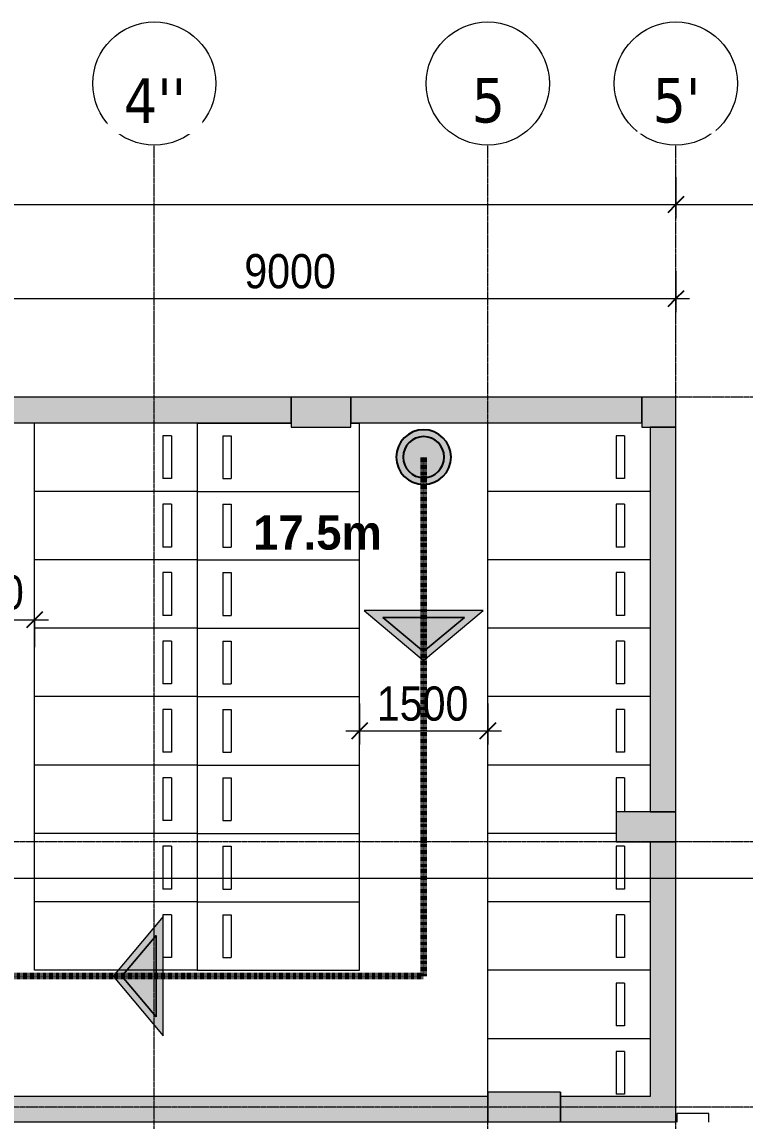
# Model space of a CAD drawing. Header units: millimetres. Extents: x 25998 to 252958, y -15958 to 83425.
# Drawn here: x 47305 to 55761, y 69762 to 82625 of the extents above; entities that cross this region are included whole.
import ezdxf

# ---------------------------------------------------------------- set-up
doc = ezdxf.new("R2010")
doc.units = ezdxf.units.MM
for name, pattern in [('1 NÉT CALL OUT', [6, 3, -3]), ('Dash Dot 3_16_', [7.9375, 4.7625, -1.5875, 0, -1.5875]), ('Grid Line', [22.225, 12.7, -3.175, 3.175, -3.175])]:
    doc.linetypes.add(name, pattern=pattern)
for name, color, linetype, lineweight in [('0-1', 7, 'Continuous', 5), ('A-ANNO-DIMS', 211, 'Continuous', 9), ('A-ANNO-DIMS-160', 211, 'Continuous', 9), ('A-ANNO-NOTE', 131, 'Continuous', 9), ('A-ANNO-NOTE-1', 131, 'Continuous', 25), ('A-DETL-2', 90, '1 NÉT CALL OUT', 100), ('A-FLOR', 192, 'Continuous', 9), ('A-WALL-1', 113, 'Continuous', 18), ('A-WALL-PATT-1', 7, 'Continuous', 9), ('C-PRKG', 70, 'Continuous', 9), ('G-ANNO-SYMB-1', 111, 'Dash Dot 3_16_', 18), ('G-ANNO-TEXT-2', 142, 'Continuous', 9), ('L-SITE-WALL-1', 250, 'Continuous', 18), ('L-SITE-WALL-2', 7, 'Continuous', 9), ('S-COLS-1', 52, 'Continuous', 5), ('S-COLS-2', 250, 'Continuous', 18), ('S-COLS-3', 7, 'Continuous', 9), ('S-GRID-1', 1, 'Grid Line', 9), ('S-GRID-IDEN', 1, 'Continuous', 9)]:
    doc.layers.add(name, color=color, linetype=linetype, lineweight=lineweight)
doc.styles.add('Arial_4', font='arial_0.ttf', dxfattribs={"width": 0.95, "height": 400})
doc.styles.add('Tahoma_B', font='tahomabd_0.ttf', dxfattribs={"height": 520})
doc.styles.add('UTM Avo', font='UTM Avo.ttf', dxfattribs={"width": 0.9, "height": 400})
doc.dimstyles.new('1_Dim_chi_tiet_2_5', dxfattribs={"dimscale": 304.8, "dimtxt": 399.720379, "dimasz": 0.629921, "dimexe": 0.524934, "dimexo": 0.0625, "dimgap": 0.052493, "dimtad": 1, "dimdec": 0, "dimrnd": 5, "dimzin": 0, "dimdsep": 46, "dimtxsty": 'UTM Avo', "dimblk1": 'OBLIQUE', "dimblk2": 'OBLIQUE', "dimsah": 1, "dimcen": 0.09, "dimdle": 0.524934, "dimazin": 0, "dimtfac": 1, "dimtdec": 4, "dimtix": 1, "dimtmove": 0, "dimatfit": 3, "dimfxl": 1.049869, "dimfxlon": 1, "dimtvp": 1, "dimtolj": 1, "dimtzin": 0, "dimarcsym": 2})

# ---------------------------------------------------------------- blocks, each defined once
blk = doc.blocks.new('NCV_TKTC_KET CAU_rvt-1-TKCS_MB TẦNG HẦM')
at = {"layer": 'A-WALL-PATT-1'}
for points in [[(50452, 77937), (50452, 78237), (46353, 78237), (46353, 77937), (48053, 77937)], [(54553, 77937), (54553, 78237), (51152, 78237), (51152, 77937), (54502, 77937)], [(54953, 73387), (54953, 73387), (54953, 77887), (54653, 77887), (54653, 73387)], [(54653, 69762), (54953, 69762), (54953, 73037), (54653, 73037), (54653, 70062)], [(47053, 69762), (52753, 69762), (52753, 70062), (45753, 70062), (45753, 69762), (46441, 69762)], [(54132, 69762), (54653, 69762), (54653, 70062), (53603, 70062), (53603, 69762), (53966, 69762)]]:
    blk.add_hatch(color=256, dxfattribs=at).paths.add_polyline_path(points)
at = {"layer": 'S-COLS-1'}
for points in [[(50452, 77887), (51152, 77887), (51152, 78237), (50452, 78237), (50452, 77911)], [(54553, 77887), (54953, 77887), (54953, 78237), (54553, 78237), (54553, 77937)], [(54253, 73037), (54953, 73037), (54953, 73387), (54253, 73387)], [(53603, 69762), (53603, 70112), (52753, 70112), (52753, 69762)]]:
    blk.add_hatch(color=256, dxfattribs=at).paths.add_polyline_path(points)
at = {"layer": 'L-SITE-WALL-1'}
for p, q in [((50452, 78237), (46353, 78237)), ((54553, 78237), (51152, 78237)), ((46353, 77937), (50452, 77937)), ((51152, 77937), (54553, 77937)), ((54653, 77887), (54653, 73387)), ((54953, 73387), (54953, 77887)), ((54653, 73037), (54653, 70062)), ((54953, 69762), (54953, 73037)), ((48753, 70062), (45753, 70062)), ((52753, 70062), (49353, 70062)), ((52753, 69762), (52753, 70062)), ((54653, 70062), (53603, 70062)), ((45753, 69762), (52753, 69762)), ((53603, 69762), (54653, 69762)), ((54653, 69762), (54953, 69762))]:
    blk.add_line(p, q, dxfattribs=at)
at = {"layer": 'L-SITE-WALL-2'}
for p, q in [((50452, 77937), (50452, 78237)), ((51152, 78237), (51152, 77937)), ((54553, 77937), (54553, 78237)), ((54953, 77887), (54653, 77887)), ((54653, 73387), (54953, 73387)), ((54953, 73037), (54653, 73037)), ((49353, 70062), (48753, 70062)), ((53603, 70062), (53603, 69762))]:
    blk.add_line(p, q, dxfattribs=at)
at = {"layer": 'S-COLS-2'}
for p, q in [((51152, 78237), (50452, 78237)), ((54953, 78237), (54553, 78237)), ((54953, 77887), (54953, 78237)), ((50452, 77937), (50452, 77887)), ((50452, 77887), (51152, 77887)), ((51152, 77887), (51152, 77937)), ((54553, 77937), (54553, 77887)), ((54553, 77887), (54653, 77887)), ((54253, 73387), (54253, 73037)), ((54653, 73387), (54253, 73387)), ((54953, 73037), (54953, 73387)), ((54253, 73037), (54653, 73037)), ((52753, 70112), (52753, 69762)), ((53603, 70112), (52753, 70112)), ((53603, 70062), (53603, 70112)), ((52753, 69762), (53603, 69762))]:
    blk.add_line(p, q, dxfattribs=at)
at = {"layer": 'S-COLS-3'}
for p, q in [((50452, 78237), (50452, 77937)), ((51152, 77937), (51152, 78237)), ((54553, 78237), (54553, 77937)), ((54653, 77887), (54953, 77887)), ((54953, 73387), (54653, 73387)), ((54653, 73037), (54953, 73037)), ((53603, 69762), (53603, 70062))]:
    blk.add_line(p, q, dxfattribs=at)
blk = doc.blocks.new('XE MAY2 - xe may 2-612722-TKCS_MB TẦNG HẦM')
at = {"layer": 'C-PRKG'}
for p, q in [((0, 800), (-1900, 800)), ((-1900, 0), (-1900, 800)), ((-300, 650), (-400, 650)), ((-400, 650), (-400, 150)), ((-300, 650), (-300, 150)), ((-300, 150), (-400, 150)), ((0, 0), (-1900, 0))]:
    blk.add_line(p, q, dxfattribs=at)
blk = doc.blocks.new('XE MAY2 - xe may 2-V18-TKCS_MB TẦNG HẦM')
at = {"layer": 'C-PRKG'}
for p, q in [((-400, 800), (-1900, 800)), ((-1900, 0), (-1900, 800)), ((-300, 650), (-400, 650)), ((-400, 650), (-400, 150)), ((-300, 650), (-300, 150)), ((-300, 150), (-400, 150)), ((0, 0), (-1900, 0))]:
    blk.add_line(p, q, dxfattribs=at)
blk = doc.blocks.new('XE MAY2 - xe may 2-V19-TKCS_MB TẦNG HẦM')
at = {"layer": 'C-PRKG'}
for p, q in [((0, 800), (-1900, 800)), ((-1900, 0), (-1900, 800)), ((-300, 650), (-400, 650)), ((-400, 650), (-400, 251)), ((-300, 650), (-300, 251)), ((-400, 0), (-1900, 0))]:
    blk.add_line(p, q, dxfattribs=at)
blk = doc.blocks.new('XE MAY2 - xe may 2-V20-TKCS_MB TẦNG HẦM')
at = {"layer": 'C-PRKG'}
for p, q in [((-100, 800), (-1900, 800)), ((-1900, 0), (-1900, 800)), ((-300, 650), (-400, 650)), ((-400, 650), (-400, 150)), ((-300, 650), (-300, 150)), ((-300, 150), (-400, 150)), ((0, 0), (-1900, 0))]:
    blk.add_line(p, q, dxfattribs=at)
blk = doc.blocks.new('XE MAY2 - xe may 2-V21-TKCS_MB TẦNG HẦM')
at = {"layer": 'C-PRKG'}
for p, q in [((0, 800), (-1900, 800)), ((-1900, 0), (-1900, 800)), ((0, 800), (0, 0)), ((-300, 650), (-400, 650)), ((-400, 650), (-400, 150)), ((-300, 650), (-300, 150)), ((-300, 150), (-400, 150)), ((0, 0), (-1900, 0))]:
    blk.add_line(p, q, dxfattribs=at)
blk = doc.blocks.new('XE MAY2 - xe may 2-V26-TKCS_MB TẦNG HẦM')
at = {"layer": 'C-PRKG'}
for p, q in [((0, -800), (0, 0)), ((-1900, 0), (-1900, -800)), ((0, 0), (-1900, 0)), ((-300, -150), (-400, -150)), ((-400, -650), (-400, -150)), ((-300, -650), (-300, -150)), ((-300, -650), (-400, -650)), ((0, -800), (-1900, -800))]:
    blk.add_line(p, q, dxfattribs=at)
blk = doc.blocks.new('XE MAY2 - xe may 2-V30-TKCS_MB TẦNG HẦM')
at = {"layer": 'C-PRKG'}
for p, q in [((0, -800), (0, 0)), ((-1900, 0), (-1900, -800)), ((0, 0), (-1900, 0)), ((-300, -150), (-400, -150)), ((-400, -650), (-400, -150)), ((-300, -650), (-300, -150)), ((-300, -650), (-400, -650)), ((-1800, -800), (-1900, -800)), ((0, -800), (-1100, -800))]:
    blk.add_line(p, q, dxfattribs=at)
blk = doc.blocks.new('XE MAY2 - xe may 2-V68-TKCS_MB TẦNG HẦM')
at = {"layer": 'C-PRKG'}
for p, q in [((0, 800), (-1900, 800)), ((-1900, 176), (-1900, 800)), ((-300, 650), (-400, 650)), ((-400, 650), (-400, 150)), ((-300, 650), (-300, 150)), ((-300, 150), (-400, 150))]:
    blk.add_line(p, q, dxfattribs=at)
blk = doc.blocks.new('Grid - M_Grid Head - Circle-353313-TKCS_MB TẦNG HẦM')
at = {"layer": 'S-GRID-IDEN'}
blk.add_circle((0, 0), 4.5, dxfattribs=at)
blk = doc.blocks.new('DIMBLOCK64-TKCS_MB TẦNG HẦM')
at = {"layer": 'A-ANNO-DIMS-160'}
for p, q in [((45953, 79711), (45953, 79231)), ((45953, 79391), (45953, 79711)), ((54953, 79711), (54953, 79231)), ((54953, 79391), (54953, 79711)), ((45953, 79391), (55113, 79391))]:
    blk.add_line(p, q, dxfattribs=at)
at = {"layer": 'A-ANNO-DIMS-160', "lineweight": 25}
for p, q in [((45953, 79391), (45857, 79295)), ((45953, 79391), (46049, 79487)), ((54953, 79391), (54857, 79295)), ((54953, 79391), (55049, 79487))]:
    blk.add_line(p, q, dxfattribs=at)
at = {"layer": 'A-ANNO-DIMS-160', "color": 0, "insert": (49905, 79911), "char_height": 400, "width": 1314.64, "attachment_point": 1, "line_spacing_factor": 1.110334, "style": 'UTM Avo'}
blk.add_mtext('9000', dxfattribs=at)
blk = doc.blocks.new('_Oblique')
at = {"color": 0, "linetype": 'ByBlock', "lineweight": -2}
blk.add_line((-0.5, -0.5), (0.5, 0.5), dxfattribs=at)
blk = doc.blocks.new('DIMBLOCK65-TKCS_MB TẦNG HẦM')
at = {"layer": 'A-ANNO-DIMS-160'}
for p, q in [((33653, 80811), (33653, 80331)), ((33653, 80491), (33653, 80811)), ((54953, 80811), (54953, 80331)), ((54953, 80491), (54953, 80811)), ((33493, 80491), (55113, 80491))]:
    blk.add_line(p, q, dxfattribs=at)
at = {"layer": 'A-ANNO-DIMS-160', "lineweight": 25}
for p, q in [((33653, 80491), (33749, 80587)), ((54953, 80491), (55049, 80587)), ((33653, 80491), (33557, 80395)), ((54953, 80491), (54857, 80395))]:
    blk.add_line(p, q, dxfattribs=at)
at = {"layer": 'A-ANNO-DIMS-160', "color": 0, "insert": (43618, 81011), "char_height": 400, "width": 1643.29, "attachment_point": 1, "line_spacing_factor": 1.110334, "style": 'UTM Avo'}
blk.add_mtext('21300', dxfattribs=at)
blk = doc.blocks.new('DIMBLOCK66-TKCS_MB TẦNG HẦM')
at = {"layer": 'A-ANNO-DIMS-160'}
for p, q in [((54953, 80811), (54953, 80331)), ((54953, 80491), (54953, 80811)), ((105953, 80811), (105953, 80331)), ((105953, 80491), (105953, 80811)), ((54793, 80491), (106113, 80491))]:
    blk.add_line(p, q, dxfattribs=at)
at = {"layer": 'A-ANNO-DIMS-160', "lineweight": 25}
for p, q in [((54953, 80491), (55049, 80587)), ((105953, 80491), (106049, 80587)), ((54953, 80491), (54857, 80395)), ((105953, 80491), (105857, 80395))]:
    blk.add_line(p, q, dxfattribs=at)
at = {"layer": 'A-ANNO-DIMS-160', "color": 0, "insert": (79768, 81011), "char_height": 400, "width": 1643.29, "attachment_point": 1, "line_spacing_factor": 1.110334, "style": 'UTM Avo'}
blk.add_mtext('51000', dxfattribs=at)
blk = doc.blocks.new('HDNDCT_DIEM THOAT HIEM XA NHAT - HDNDCT_DIEM THOAT HIEM XA NHAT-1614703-TKCS_MB TẦNG HẦM')
at = {"layer": 'A-ANNO-NOTE'}
h = blk.add_hatch(color=256, dxfattribs=at)
edge = h.paths.add_edge_path()
edge.add_arc((0, 0), 2, 0, 180)
edge.add_arc((0, 0), 2, 180, 360)
edge = h.paths.add_edge_path()
edge.add_arc((0, 0), 1.5, 180, 360)
edge.add_arc((0, 0), 1.5, 360, 540)
h = blk.add_hatch(color=256, dxfattribs=at)
edge = h.paths.add_edge_path()
edge.add_arc((0, 0), 1.5, 0, 180)
edge.add_arc((0, 0), 1.5, 180, 360)
at = {"layer": 'A-ANNO-NOTE-1'}
for radius, start, end in [(2, 360, 180), (1.5, 0, 180), (1.5, 360, 180), (2, 180, 360), (1.5, 180, 0), (1.5, 180, 360)]:
    blk.add_arc((0, 0), radius, start, end, dxfattribs=at)
blk = doc.blocks.new('HDNDCT_MŨI TÊN THOÁT HIỂM - HDNDCT_MŨI TÊN THOÁT HIỂM-1614704-TKCS_MB TẦNG HẦM')
at = {"layer": 'A-ANNO-NOTE'}
h = blk.add_hatch(color=256, dxfattribs=at)
h.paths.add_polyline_path([(-3.153, 0), (0.5, 4.353), (0.5, -4.353)])
h.paths.add_polyline_path([(-2.5, 0), (0, -2.979), (0, 2.979)])
blk.add_hatch(color=256, dxfattribs=at).paths.add_polyline_path([(0, 2.979), (0, -2.979), (-2.5, 0)])
for p, q in [((0.5, 4.353), (-3.153, 0)), ((0.5, -4.353), (0.5, 4.353)), ((-2.5, 0), (0, 2.979)), ((0, 2.979), (-2.5, 0)), ((0, 2.979), (0, -2.979)), ((0, -2.979), (0, 2.979)), ((-3.153, 0), (0.5, -4.353)), ((0, -2.979), (-2.5, 0)), ((-2.5, 0), (0, -2.979))]:
    blk.add_line(p, q, dxfattribs=at)
blk = doc.blocks.new('DIMBLOCK137-TKCS_MB TẦNG HẦM')
at = {"layer": 'A-ANNO-DIMS-160'}
for p, q in [((51253, 74656), (51253, 74176)), ((51253, 74336), (51253, 74656)), ((52753, 74656), (52753, 74176)), ((52753, 74336), (52753, 74656)), ((51093, 74336), (52913, 74336))]:
    blk.add_line(p, q, dxfattribs=at)
at = {"layer": 'A-ANNO-DIMS-160', "lineweight": 25}
for p, q in [((51253, 74336), (51349, 74432)), ((52753, 74336), (52849, 74432)), ((51253, 74336), (51157, 74240)), ((52753, 74336), (52657, 74240))]:
    blk.add_line(p, q, dxfattribs=at)
at = {"layer": 'A-ANNO-DIMS-160', "color": 0, "insert": (51455, 74855), "char_height": 400, "width": 1314.64, "attachment_point": 1, "line_spacing_factor": 1.110334, "style": 'UTM Avo'}
blk.add_mtext('1500', dxfattribs=at)
blk = doc.blocks.new('DIMBLOCK170-TKCS_MB TẦNG HẦM')
at = {"layer": 'A-ANNO-DIMS-160'}
for p, q in [((46153, 75955), (46153, 75475)), ((46153, 75635), (46153, 75955)), ((47453, 75315), (47453, 75795)), ((45993, 75635), (47613, 75635)), ((47453, 75635), (47453, 75315))]:
    blk.add_line(p, q, dxfattribs=at)
at = {"layer": 'A-ANNO-DIMS-160', "lineweight": 25}
for p, q in [((46153, 75635), (46057, 75539)), ((46153, 75635), (46249, 75731)), ((47453, 75635), (47357, 75539)), ((47453, 75635), (47549, 75731))]:
    blk.add_line(p, q, dxfattribs=at)
at = {"layer": 'A-ANNO-DIMS-160', "color": 0, "insert": (46255, 76155), "char_height": 400, "width": 1314.64, "attachment_point": 1, "line_spacing_factor": 1.110334, "style": 'UTM Avo'}
blk.add_mtext('1300', dxfattribs=at)

msp = doc.modelspace()

# ---------------------------------------------------------------- linework, layer by layer
at = {"layer": 'A-DETL-2'}
for p, q in [((52002.6, 77535.7), (52002.6, 71466.9)), ((52002.6, 71466.9), (41697.6, 71466.9))]:
    msp.add_line(p, q, dxfattribs=at)
at = {"layer": 'A-FLOR'}
msp.add_line((53602.6, 70111.9), (53602.6, 70061.9), dxfattribs=at)
at = {"layer": 'A-WALL-1'}
for p, q in [((55338.3, 69861.8), (54962.6, 69861.8)), ((54962.6, 69861.8), (54962.6, 69761.8)), ((55338.3, 69761.8), (55338.3, 69861.8))]:
    msp.add_line(p, q, dxfattribs=at)
at = {"layer": 'G-ANNO-SYMB-1'}
msp.add_line((26379.4, 72614.1), (134566.1, 72614.1), dxfattribs=at)
at = {"layer": 'S-GRID-1'}
for p, q in [((48852.6, 77184.9), (48852.6, 81184.9)), ((52752.6, 77184.9), (52752.6, 81184.9)), ((54952.6, 77184.9), (54952.6, 81184.9)), ((128880.9, 78236.9), (31838.8, 78236.9)), ((48852.6, 16318.9), (48852.6, 77184.9)), ((52752.6, 16318.9), (52752.6, 77184.9)), ((54952.6, 16318.9), (54952.6, 77184.9)), ((128880.9, 73036.9), (31838.8, 73036.9)), ((128880.9, 69936.9), (31838.8, 69936.9))]:
    msp.add_line(p, q, dxfattribs=at)

# ---------------------------------------------------------------- block references
at = {"layer": '0-1'}
msp.add_blockref('NCV_TKTC_KET CAU_rvt-1-TKCS_MB TẦNG HẦM', (0, 0), dxfattribs=at)
at = {"layer": 'A-ANNO-NOTE', "xscale": 160, "yscale": 160, "zscale": 160}
for name, p in [('HDNDCT_DIEM THOAT HIEM XA NHAT - HDNDCT_DIEM THOAT HIEM XA NHAT-1614703-TKCS_MB TẦNG HẦM', (52002.6, 77536.9)), ('HDNDCT_MŨI TÊN THOÁT HIỂM - HDNDCT_MŨI TÊN THOÁT HIỂM-1614704-TKCS_MB TẦNG HẦM', (48874.4, 71466.9))]:
    msp.add_blockref(name, p, dxfattribs=at)
at = {"layer": 'A-ANNO-NOTE', "xscale": 160, "yscale": 160, "zscale": 160, "rotation": 89.99999999999974}
msp.add_blockref('HDNDCT_MŨI TÊN THOÁT HIỂM - HDNDCT_MŨI TÊN THOÁT HIỂM-1614704-TKCS_MB TẦNG HẦM', (52002.6, 75662), dxfattribs=at)
at = {"layer": 'C-PRKG'}
for name, p in [('XE MAY2 - xe may 2-V21-TKCS_MB TẦNG HẦM', (49352.6, 77135.7)), ('XE MAY2 - xe may 2-V20-TKCS_MB TẦNG HẦM', (54652.6, 77135.7)), ('XE MAY2 - xe may 2-V21-TKCS_MB TẦNG HẦM', (49352.6, 76335.7)), ('XE MAY2 - xe may 2-612722-TKCS_MB TẦNG HẦM', (54652.6, 76335.7)), ('XE MAY2 - xe may 2-V21-TKCS_MB TẦNG HẦM', (49352.6, 75535.7)), ('XE MAY2 - xe may 2-612722-TKCS_MB TẦNG HẦM', (54652.6, 75535.7)), ('XE MAY2 - xe may 2-V21-TKCS_MB TẦNG HẦM', (49352.6, 74735.7)), ('XE MAY2 - xe may 2-612722-TKCS_MB TẦNG HẦM', (54652.6, 74735.7)), ('XE MAY2 - xe may 2-V21-TKCS_MB TẦNG HẦM', (49352.6, 73935.7)), ('XE MAY2 - xe may 2-612722-TKCS_MB TẦNG HẦM', (54652.6, 73935.7)), ('XE MAY2 - xe may 2-V21-TKCS_MB TẦNG HẦM', (49352.6, 73135.7)), ('XE MAY2 - xe may 2-V19-TKCS_MB TẦNG HẦM', (54652.6, 73135.7)), ('XE MAY2 - xe may 2-V21-TKCS_MB TẦNG HẦM', (49352.6, 72335.7)), ('XE MAY2 - xe may 2-V18-TKCS_MB TẦNG HẦM', (54652.6, 72335.7)), ('XE MAY2 - xe may 2-V21-TKCS_MB TẦNG HẦM', (49352.6, 71535.7)), ('XE MAY2 - xe may 2-612722-TKCS_MB TẦNG HẦM', (54652.6, 71535.7)), ('XE MAY2 - xe may 2-612722-TKCS_MB TẦNG HẦM', (54652.6, 70735.7)), ('XE MAY2 - xe may 2-V68-TKCS_MB TẦNG HẦM', (54652.6, 69935.7))]:
    msp.add_blockref(name, p, dxfattribs=at)
at = {"layer": 'C-PRKG', "rotation": 180}
for name, p in [('XE MAY2 - xe may 2-V30-TKCS_MB TẦNG HẦM', (49352.6, 77135.7)), ('XE MAY2 - xe may 2-V26-TKCS_MB TẦNG HẦM', (49352.6, 76335.7)), ('XE MAY2 - xe may 2-V26-TKCS_MB TẦNG HẦM', (49352.6, 75535.7)), ('XE MAY2 - xe may 2-V26-TKCS_MB TẦNG HẦM', (49352.6, 74735.7)), ('XE MAY2 - xe may 2-V26-TKCS_MB TẦNG HẦM', (49352.6, 73935.7)), ('XE MAY2 - xe may 2-V26-TKCS_MB TẦNG HẦM', (49352.6, 73135.7)), ('XE MAY2 - xe may 2-V26-TKCS_MB TẦNG HẦM', (49352.6, 72335.7)), ('XE MAY2 - xe may 2-V26-TKCS_MB TẦNG HẦM', (49352.6, 71535.7))]:
    msp.add_blockref(name, p, dxfattribs=at)
at = {"layer": 'S-GRID-IDEN', "xscale": 159.9999999999999, "yscale": 159.9999999999999, "zscale": 159.9999999999999}
for p in [(48852.6, 81904.9), (52752.6, 81904.9), (54952.6, 81904.9)]:
    msp.add_blockref('Grid - M_Grid Head - Circle-353313-TKCS_MB TẦNG HẦM', p, dxfattribs=at)

# ---------------------------------------------------------------- texts
at = {"layer": 'G-ANNO-TEXT-2', "insert": (50761.2, 76652), "char_height": 400, "width": 1840.72, "attachment_point": 5, "line_spacing_factor": 0.936439, "style": 'Arial_4'}
msp.add_mtext('\\pt1824,3648,5472,7296,9120,10944,12768,14592,16416,18240,20064,21888,23712,25536,27360,29184,31008,32832,34656,36480,38304,40128,41952,43776,45600,47424,49248,51072,52896,54720,56544,58368;{\\fArial|b1|i0|c0|p34;17.5m}', dxfattribs=at)

# ---------------------------------------------------------------- dimensions: what is measured, and where the dimension line sits
at = {"layer": 'A-ANNO-DIMS'}
for base, p1, p2, override, picture, middle in [((54952.6, 80491.3), (33652.6, 80811.3), (54952.6, 80811.3), {"dimpost": '<>', "dimfxl": 21300}, 'DIMBLOCK65-TKCS_MB TẦNG HẦM', (44302.6, 80714.3)), ((105952.6, 80491.3), (54952.6, 80811.3), (105952.6, 80811.3), {"dimpost": '<>', "dimfxl": 51000}, 'DIMBLOCK66-TKCS_MB TẦNG HẦM', (80452.6, 80714.3)), ((54952.6, 79391.3), (45952.6, 79711.3), (54952.6, 79711.3), {"dimpost": '<>', "dimfxl": 9000}, 'DIMBLOCK64-TKCS_MB TẦNG HẦM', (50452.6, 79614.3)), ((47452.6, 75635.2), (46152.6, 75955.2), (47452.6, 75315.2), {"dimpost": '<>', "dimfxl": 1448.999655}, 'DIMBLOCK170-TKCS_MB TẦNG HẦM', (46802.6, 75858.2)), ((52752.6, 74335.6), (51252.6, 74655.6), (52752.6, 74655.6), {"dimpost": '<>', "dimfxl": 1500}, 'DIMBLOCK137-TKCS_MB TẦNG HẦM', (52002.6, 74558.6))]:
    dim = msp.add_linear_dim(base=base, p1=p1, p2=p2, dimstyle='1_Dim_chi_tiet_2_5', override=override, dxfattribs=at)
    dim.commit()
    dim.dimension.update_dxf_attribs({"geometry": picture, "text_midpoint": middle})

# ---------------------------------------------------------------- next in the draw order: texts
at = {"layer": 'S-GRID-IDEN', "char_height": 520, "attachment_point": 5, "line_spacing_factor": 0.996129, "style": 'Tahoma_B', "bg_fill": 3, "box_fill_scale": 1.25, "bg_fill_color": 256, "bg_fill_true_color": 13158600, "bg_fill_transparency": 0}
for s, insert, width in [("\\pt2031.9988,4063.9976,6096.0016,8128.0004,10159.9992,12191.998,14224.002,16256.0008,18287.9996,20319.9984,22352.0024,24384.0012,26416,28447.9988,30479.9976,32512.0016,34544.0004,36575.9992,38607.998,40640.002,42672.0008,44703.9996,46735.9984,48768.0024,50800.0012,52832,54863.9988,56895.9976,58928.0016,60960.0004,62991.9992,65023.998;4''", (48860.1, 81705.1), 846.4), ('\\pt2031.9988,4063.9976,6096.0016,8128.0004,10159.9992,12191.998,14224.002,16256.0008,18287.9996,20319.9984,22352.0024,24384.0012,26416,28447.9988,30479.9976,32512.0016,34544.0004,36575.9992,38607.998,40640.002,42672.0008,44703.9996,46735.9984,48768.0024,50800.0012,52832,54863.9988,56895.9976,58928.0016,60960.0004,62991.9992,65023.998;5', (52760.1, 81705.1), 465.6), ("\\pt2031.9988,4063.9976,6096.0016,8128.0004,10159.9992,12191.998,14224.002,16256.0008,18287.9996,20319.9984,22352.0024,24384.0012,26416,28447.9988,30479.9976,32512.0016,34544.0004,36575.9992,38607.998,40640.002,42672.0008,44703.9996,46735.9984,48768.0024,50800.0012,52832,54863.9988,56895.9976,58928.0016,60960.0004,62991.9992,65023.998;5'", (54960.1, 81705.1), 656)]:
    msp.add_mtext(s, dxfattribs=dict(at, insert=insert, width=width))

doc.saveas('drawing.dxf')
